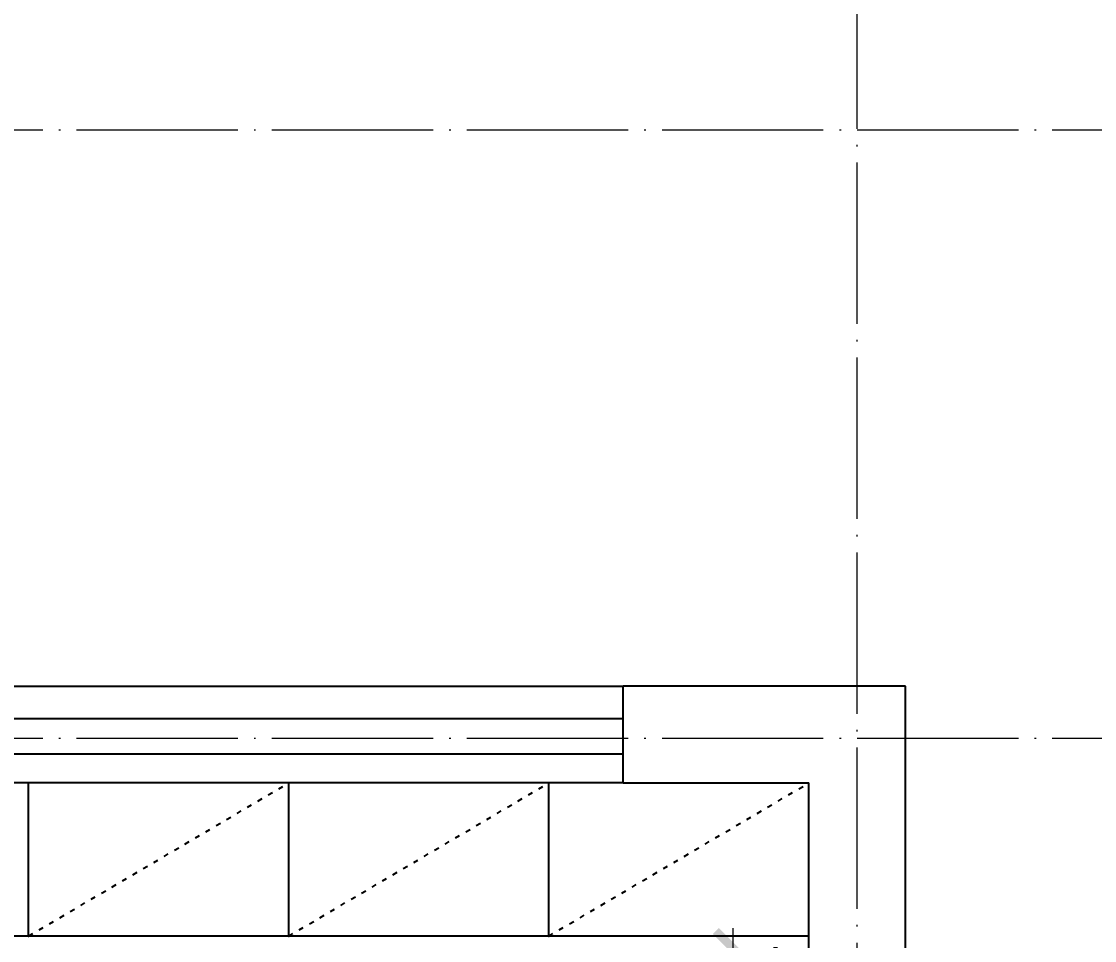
# Model space of a CAD drawing. Header units: inches. Extents: x -50945 to 250244, y -404780 to 18493.
# Drawn here: x 47978 to 50639, y -344897 to -342616 of the extents above; entities that cross this region are included whole.
import ezdxf

# ---------------------------------------------------------------- set-up
doc = ezdxf.new("R2010")
doc.units = ezdxf.units.IN
doc.header["$MEASUREMENT"] = 0
doc.linetypes.add('ACAD_ISO03W100', pattern=[30, 12, -18])
doc.linetypes.add('DOTE', pattern=[2.42, 2, -0.2, 0.02, -0.2])
for name, color, linetype in [('D-ARCHI', 250, 'Continuous'), ('IBS-003-建筑窗框', 3, 'Continuous'), ('IBS-182-原建筑非承重墙', 150, 'Continuous'), ('IBS-63-原建筑窗', 63, 'Continuous'), ('IDS-040-固定高家具', 40, 'Continuous')]:
    doc.layers.add(name, color=color, linetype=linetype)
doc.layers.add('天棚材质标注', color=2, linetype='Continuous', lineweight=5)
doc.styles.add('HBA-DIMT', font='ARCHS.SHX', dxfattribs={"width": 0.8})
doc.dimstyles.new('HBA_40', dxfattribs={"dimscale": 50, "dimtxt": 2.5, "dimasz": 0.1, "dimexe": 2, "dimexo": 2.5, "dimgap": 0.6, "dimtad": 1, "dimdec": 0, "dimrnd": 5, "dimzin": 0, "dimtxsty": 'HBA-DIMT', "dimblk": 'HBA_DIMENSION_TICK', "dimblk1": 'HBA_DIMENSION_TICK', "dimblk2": 'HBA_DIMENSION_TICK', "dimcen": 0.125, "dimclrd": 44, "dimclre": 44, "dimclrt": 2, "dimadec": 0, "dimazin": 0, "dimtfac": 1, "dimtdec": 0, "dimtix": 1, "dimtmove": 1, "dimatfit": 3, "dimldrblk": 'HBA_Leader_Dot', "dimfxl": 0, "dimtvp": 1, "dimtfill": 1, "dimtolj": 1, "dimtzin": 0, "dimarcsym": 0})

# ---------------------------------------------------------------- blocks, each defined once
blk = doc.blocks.new('HBA_DIMENSION_TICK')
at = {"color": 0, "linetype": 'ByBlock'}
for p, q in [((-10, 0), (0, 0)), ((0, 0), (10, 0))]:
    blk.add_line(p, q, dxfattribs=at)
at = {"color": 50, "linetype": 'ByBlock'}
blk.add_solid([(-10, -7), (-7, -10), (7, 10), (10, 7)], dxfattribs=at)
blk = doc.blocks.new('*D430')
at = {"layer": 'Defpoints', "color": 0, "transparency": 16777216}
for p in [(49728.2, -344916.3), (49742.6, -344916.3), (49728.2, -346266.3)]:
    blk.add_point(p, dxfattribs=at)
at = {"layer": '天棚材质标注', "color": 44, "lineweight": -2, "transparency": 16777216}
for p, q in [((49742.6, -346261.3), (49742.6, -344921.3)), ((49853.2, -344916.3), (49842.6, -344916.3)), ((49853.2, -346266.3), (49842.6, -346266.3))]:
    blk.add_line(p, q, dxfattribs=at)
at = {"layer": '天棚材质标注', "color": 44, "lineweight": -2, "transparency": 16777216, "xscale": 5, "yscale": 5, "zscale": 5}
for p, rotation in [((49742.6, -344916.3), 90), ((49742.6, -346266.3), 270)]:
    blk.add_blockref('HBA_DIMENSION_TICK', p, dxfattribs=dict(at, rotation=rotation))
at = {"layer": '天棚材质标注', "color": 2, "transparency": 16777216, "insert": (49650.1, -345591.3), "char_height": 125, "attachment_point": 5, "rotation": 90, "style": 'HBA-DIMT', "bg_fill": 3, "box_fill_scale": 1.25, "bg_fill_color": 256, "bg_fill_true_color": 13158600, "bg_fill_transparency": 0}
blk.add_mtext('\\A1;1350', dxfattribs=at)
blk = doc.blocks.new('HBA_Leader_Dot')
at = {"color": 0, "linetype": 'ByBlock'}
blk.add_line((-5, 0), (-10, 0), dxfattribs=at)
at = {"color": 0, "linetype": 'ByBlock', "const_width": 5}
blk.add_lwpolyline([(-2.5, 0, 1), (2.5, 0, 1)], format="xyb", close=True, dxfattribs=at)

msp = doc.modelspace()

# ---------------------------------------------------------------- linework, layer by layer
at = {"layer": 'D-ARCHI', "color": 251, "linetype": 'DOTE', "lineweight": 5, "ltscale": 200}
for p, q in [((50050.5, -354014.62), (50050.5, -340066.05)), ((52870.5, -342886.05), (32543.24, -342886.05)), ((52870.5, -344396.29), (32530.5, -344396.29))]:
    msp.add_line(p, q, dxfattribs=at)
at = {"layer": 'IBS-003-建筑窗框', "color": 251, "ltscale": 10}
for p, q in [((47700.5, -344266.29), (49470.5, -344266.29)), ((49470.5, -344506.29), (47700.5, -344506.29))]:
    msp.add_line(p, q, dxfattribs=at)
at = {"layer": 'IBS-182-原建筑非承重墙'}
for p, q in [((50170.5, -344266.29), (49470.5, -344266.29)), ((49470.5, -344506.29), (49470.5, -344266.29)), ((50170.5, -347486.29), (50170.5, -344266.29)), ((49470.5, -344506.29), (49930.5, -344506.29)), ((49930.5, -347486.29), (49930.5, -344506.29))]:
    msp.add_line(p, q, dxfattribs=at)
at = {"layer": 'IBS-63-原建筑窗'}
for p, q in [((47700.5, -344346.29), (49470.5, -344346.29)), ((47700.5, -344433.87), (49470.5, -344433.87))]:
    msp.add_line(p, q, dxfattribs=at)
at = {"layer": 'IDS-040-固定高家具'}
for p, q in [((47995.5, -344886.29), (47995.5, -344506.29)), ((48640.5, -344886.29), (48640.5, -344506.29)), ((49285.5, -344886.29), (49285.5, -344506.29)), ((49930.5, -344886.29), (47350.5, -344886.29))]:
    msp.add_line(p, q, dxfattribs=at)
at = {"layer": 'IDS-040-固定高家具', "linetype": 'ACAD_ISO03W100'}
for p, q in [((47995.5, -344886.29), (48640.5, -344506.29)), ((48640.5, -344886.29), (49285.5, -344506.29)), ((49285.5, -344886.29), (49930.5, -344506.29))]:
    msp.add_line(p, q, dxfattribs=at)
at = {"layer": 'IDS-040-固定高家具'}
for p in [(47995.5, -344886.29), (48640.5, -344886.29), (49285.5, -344886.29)]:
    msp.add_point(p, dxfattribs=at)

# ---------------------------------------------------------------- next in the draw order: dimensions: what is measured, and where the dimension line sits
at = {"layer": '天棚材质标注', "color": 6}
dim = msp.add_linear_dim(base=(49742.58, -344916.29), p1=(49728.19, -346266.29), p2=(49728.19, -344916.29), angle=90, dimstyle='HBA_40', dxfattribs=at)
dim.commit()
dim.dimension.update_dxf_attribs({"geometry": '*D430', "text_midpoint": (49650.08, -345591.29)})

doc.saveas('drawing.dxf')
